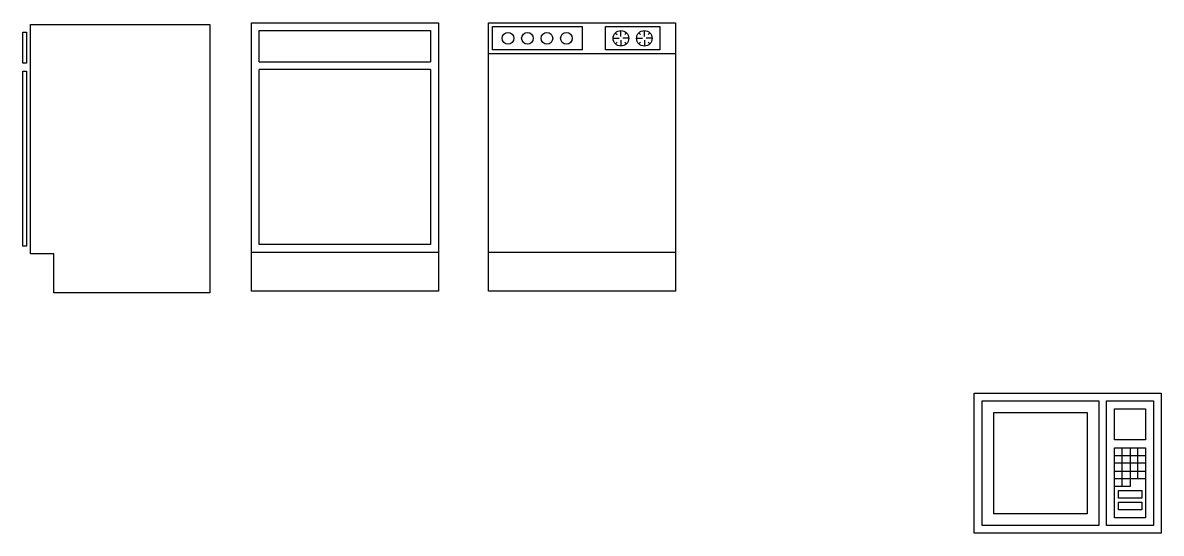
# Model space of a CAD drawing. Extents: x 0 to 146, y 114 to 180.
import ezdxf

# ---------------------------------------------------------------- set-up
doc = ezdxf.new("R2010")
doc.units = 0

# ---------------------------------------------------------------- blocks, each defined once
blk = doc.blocks.new('SCHRANK_-_SCHRANKTÜR_1_IN_')
for p, q in [((-24, 33.5), (-23.5, 33.5)), ((-24, 29.5), (-24, 33.5)), ((-23.5, 33.5), (-23.5, 29.5)), ((-23.5, 29.5), (-24, 29.5)), ((-24, 6), (-24, 28.5)), ((-24, 28.5), (-23.5, 28.5)), ((-23.5, 28.5), (-23.5, 6)), ((-23.5, 6), (-24, 6)), ((-20, 5), (-23, 5)), ((-20, 0), (-20, 5))]:
    blk.add_line(p, q)
blk.add_lwpolyline([(-23, 5), (-23, 34.5), (0, 34.5), (0, 0), (-20, 0)])
blk = doc.blocks.new('SCHRANK_-_SCHRANKTÜR_1_MIT')
for p, q in [((0, 0), (0, 34.5)), ((0, 34.5), (24, 34.5)), ((24, 34.5), (24, 0)), ((1, 29.5), (1, 33.5)), ((1, 33.5), (23, 33.5)), ((23, 33.5), (23, 29.5)), ((1, 29.5), (23, 29.5)), ((23, 28.5), (1, 28.5)), ((1, 6), (1, 28.5)), ((23, 28.5), (23, 6)), ((23, 6), (1, 6)), ((0, 5), (24, 5)), ((24, 0), (0, 0))]:
    blk.add_line(p, q)
blk = doc.blocks.new('GESCHIRRSPÜLMASCHINE')
for p, q in [((16, 32.5), (16.75, 32.5)), ((16.3156, 33.1843), (16.5, 33)), ((17, 32.75), (17, 33.5)), ((17, 32.25), (17, 31.5)), ((18, 32.5), (17.25, 32.5)), ((17.5, 33), (17.6938, 33.1938)), ((19, 32.5), (19.75, 32.5)), ((19.3156, 33.1843), (19.5, 33)), ((20, 32.75), (20, 33.5)), ((20, 32.25), (20, 31.5)), ((21, 32.5), (20.25, 32.5)), ((20.5, 33), (20.6938, 33.1938)), ((16.5, 32), (16.2942, 31.7942)), ((17.7061, 31.7939), (17.5, 32)), ((19.5, 32), (19.2942, 31.7942)), ((20.7061, 31.7939), (20.5, 32)), ((24, 30.5), (0, 30.5)), ((0, 5), (24, 5))]:
    blk.add_line(p, q)
for points in [[(0, 0), (0, 34.5), (24, 34.5), (24, 0)], [(0.5, 31), (0.5, 34), (12, 34), (12, 31)], [(15, 31), (15, 34), (22, 34), (22, 31)]]:
    blk.add_lwpolyline(points, close=True)
for centre, radius in [((2.5, 32.5), 0.75), ((5, 32.5), 0.75), ((7.5, 32.5), 0.75), ((10, 32.5), 0.75), ((17, 32.5), 1), ((20, 32.5), 1)]:
    blk.add_circle(centre, radius)
blk = doc.blocks.new('MIKROWELLENGERÄT')
for p, q in [((19, 7), (19, 11)), ((20, 11), (20, 7)), ((21, 7), (21, 11)), ((18, 10), (22, 10)), ((22, 9), (18, 9)), ((18, 8), (22, 8)), ((22, 7), (18, 7)), ((20, 6), (18, 6)), ((19, 6), (19, 7)), ((20, 7), (20, 6))]:
    blk.add_line(p, q)
for points in [[(0, 0), (0, 18), (24, 18), (24, 0)], [(1, 1), (1, 17), (16, 17), (16, 1)], [(17, 1), (17, 17), (23, 17), (23, 1)], [(2.5, 2.5), (2.5, 15.5), (14.5, 15.5), (14.5, 2.5)], [(18, 12), (18, 16), (22, 16), (22, 12)], [(18, 2), (18, 11), (22, 11), (22, 2)], [(18.5, 4.5), (18.5, 5.5), (21.5, 5.5), (21.5, 4.5)], [(18.5, 3), (18.5, 4), (21.5, 4), (21.5, 3)]]:
    blk.add_lwpolyline(points, close=True)

msp = doc.modelspace()

# ---------------------------------------------------------------- block references
for name, p in [('SCHRANK_-_SCHRANKTÜR_1_IN_', (24.33, 144.83)), ('SCHRANK_-_SCHRANKTÜR_1_MIT', (29.68, 145.04)), ('GESCHIRRSPÜLMASCHINE', (60.11, 145.04)), ('MIKROWELLENGERÄT', (122.45, 113.93))]:
    msp.add_blockref(name, p)

doc.saveas('drawing.dxf')
